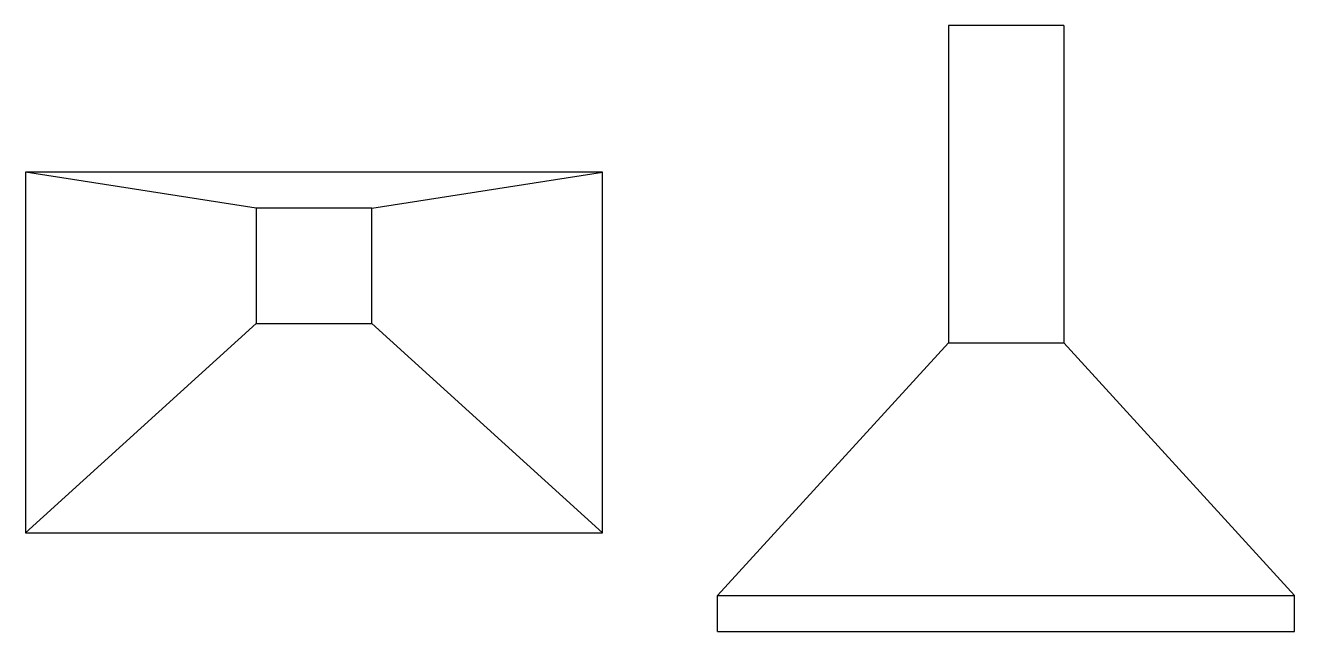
# Model space of a CAD drawing. Header units: millimetres. Extents: x 121 to 297, y 311 to 395.
import ezdxf

# ---------------------------------------------------------------- set-up
doc = ezdxf.new("R2010")
doc.units = ezdxf.units.MM

msp = doc.modelspace()

# ---------------------------------------------------------------- linework, layer by layer
for p, q in [((248.66, 395.2), (248.66, 351.2)), ((264.66, 395.2), (248.66, 395.2)), ((264.66, 395.2), (264.66, 351.2)), ((152.72, 369.88), (120.72, 374.88)), ((168.72, 369.88), (200.72, 374.88)), ((152.72, 353.88), (120.72, 324.88)), ((168.72, 353.88), (200.72, 324.88)), ((248.66, 351.2), (216.66, 316.2)), ((248.66, 351.2), (264.66, 351.2)), ((264.66, 351.2), (296.66, 316.2)), ((216.66, 316.2), (296.66, 316.2)), ((216.66, 311.2), (216.66, 316.2)), ((296.66, 311.2), (296.66, 316.2)), ((216.66, 311.2), (296.66, 311.2))]:
    msp.add_line(p, q)
for points in [[(120.72, 374.88), (120.72, 324.88), (200.72, 324.88), (200.72, 374.88)], [(152.72, 369.88), (152.72, 353.88), (168.72, 353.88), (168.72, 369.88)]]:
    msp.add_lwpolyline(points, close=True)

doc.saveas('drawing.dxf')
